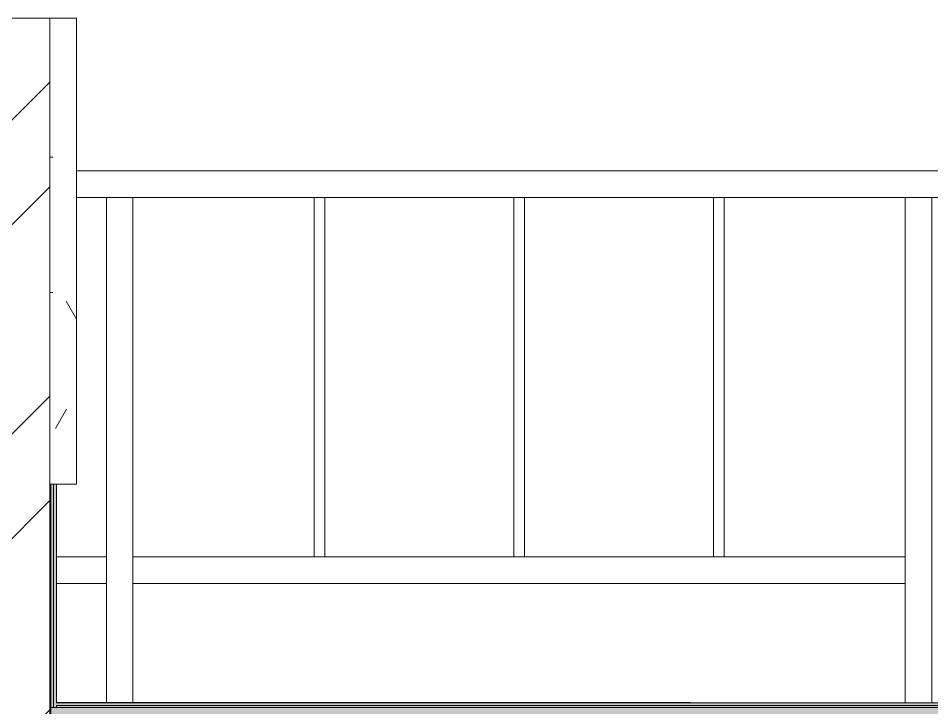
# Model space of a CAD drawing. Header units: millimetres. Extents: x -515342 to 330399, y -224905 to 507333.
# Drawn here: x 164723 to 166096, y 101896 to 102931 of the extents above; entities that cross this region are included whole.
import ezdxf

# ---------------------------------------------------------------- set-up
doc = ezdxf.new("R2010")
doc.units = ezdxf.units.MM
for name, color, linetype, lineweight in [('Витраж', 7, 'Continuous', 0), ('Крыша', 7, 'Continuous', 0), ('Стены внутренние', 7, 'Continuous', 0), ('Стены наружные', 7, 'Continuous', 0), ('Стены несущие', 7, 'Continuous', 0), ('Стены отделка', 7, 'Continuous', 0), ('Стены перегородки', 7, 'Continuous', 0), ('Стены штриховка', 7, 'Continuous', 0)]:
    doc.layers.add(name, color=color, linetype=linetype, lineweight=lineweight)

# ---------------------------------------------------------------- blocks, each defined once
blk = doc.blocks.new('Прямоугольный импост - АР_Импост_40х40 _поручень ограждения на кровле_-V133-О_АР_П_Разрез 1-1')
at = {"layer": 'Витраж'}
for p, q in [((48760, 14671), (48460, 14671)), ((48760, 14631), (48460, 14631))]:
    blk.add_line(p, q, dxfattribs=at)
blk = doc.blocks.new('Прямоугольный импост - АР_Импост_40х40 _поручень ограждения на кровле_-V145-О_АР_П_Разрез 1-1')
at = {"layer": 'Витраж'}
for p, q in [((76725, 14671), (76660, 14671)), ((76725, 14631), (76660, 14631))]:
    blk.add_line(p, q, dxfattribs=at)
blk = doc.blocks.new('Прямоугольный импост - АР_Импост_40х40 _стойка ограждения на кровле_-V136-О_АР_П_Разрез 1-1')
at = {"layer": 'Витраж'}
for p, q in [((48140, 14631), (48180, 14631)), ((48140, 14631), (48140, 14071)), ((48180, 14631), (48180, 14071))]:
    blk.add_line(p, q, dxfattribs=at)
blk = doc.blocks.new('Прямоугольный импост - АР_Импост_16х16 _вертикальное заполнение ограждений_-V135-О_АР_П_Разрез 1-1')
at = {"layer": 'Витраж'}
for p, q in [((48752, 14631), (48752, 14091)), ((48768, 14631), (48768, 14091))]:
    blk.add_line(p, q, dxfattribs=at)
blk = doc.blocks.new('Прямоугольный импост - АР_Импост_40х40 _поручень ограждения на кровле_-V150-О_АР_П_Разрез 1-1')
at = {"layer": 'Витраж'}
for p, q in [((76705, 14091), (76630, 14091)), ((76705, 14091), (76705, 14051)), ((76705, 14051), (76630, 14051))]:
    blk.add_line(p, q, dxfattribs=at)
blk = doc.blocks.new('Прямоугольный импост - АР_Импост_40х40 _поручень ограждения на кровле_-10058581-О_АР_П_Разрез 1-1')
at = {"layer": 'Витраж'}
for p, q in [((480, 14051), (480, 14091)), ((760, 14091), (480, 14091)), ((760, 14051), (480, 14051))]:
    blk.add_line(p, q, dxfattribs=at)
blk = doc.blocks.new('Прямоугольный импост - АР_Импост_40х40 _поручень ограждения на кровле_-10058582-О_АР_П_Разрез 1-1')
at = {"layer": 'Витраж'}
for p, q in [((1060, 14091), (760, 14091)), ((1060, 14051), (760, 14051))]:
    blk.add_line(p, q, dxfattribs=at)
blk = doc.blocks.new('Прямоугольный импост - АР_Импост_40х40 _поручень ограждения на кровле_-10058583-О_АР_П_Разрез 1-1')
at = {"layer": 'Витраж'}
for p, q in [((1640, 14091), (1360, 14091)), ((1640, 14091), (1640, 14051)), ((1640, 14051), (1360, 14051))]:
    blk.add_line(p, q, dxfattribs=at)
blk = doc.blocks.new('Прямоугольный импост - АР_Импост_40х40 _стойка ограждения на кровле_-10058723-О_АР_П_Разрез 1-1')
at = {"layer": 'Витраж'}
for p, q in [((7640, 14071), (7640, 13871.9)), ((7680, 14071), (7680, 13871.9))]:
    blk.add_line(p, q, dxfattribs=at)
blk = doc.blocks.new('Прямоугольный импост - АР_Импост_40х40 _стойка ограждения на кровле_-V141-О_АР_П_Разрез 1-1')
at = {"layer": 'Витраж'}
for p, q in [((8840, 14071), (8840, 13872.2)), ((8880, 14071), (8880, 13872.2))]:
    blk.add_line(p, q, dxfattribs=at)

msp = doc.modelspace()

# ---------------------------------------------------------------- hatches: boundary and pattern name
at = {"layer": 'Крыша'}
h = msp.add_hatch(color=256, dxfattribs=at)
h.paths.add_polyline_path([(92766.5691, 101899.0924), (113240.5296, 101899.0924), (113240.5296, 101903.2924), (88475.5296, 101903.2924), (88475.5296, 101899.0924), (91109.0364, 101899.0924)])
h.paths.add_polyline_path([(113600.5296, 101899.0924), (137010.5296, 101899.0924), (137010.5296, 101903.2924), (113600.5296, 101903.2924)])
h.paths.add_polyline_path([(143825.5296, 101899.0924), (164420.5296, 101899.0924), (164420.5296, 101903.2924), (143825.5296, 101903.2924)])
h.paths.add_polyline_path([(170670.6057, 101899.0924), (189455.5296, 101899.0924), (189455.5296, 101903.2924), (164780.5296, 101903.2924), (164780.5296, 101899.0924), (169013.073, 101899.0924)])
h.paths.add_polyline_path([(189585.5296, 101899.0924), (189585.5296, 101903.2924), (189475.5296, 101903.2924), (189475.5296, 101899.0924), (189525.0401, 101899.0924)])
h = msp.add_hatch(color=256, dxfattribs=at)
h.paths.add_polyline_path([(88622.7373, 101896.0924), (113240.5296, 101896.0924), (113240.5296, 101899.0924), (88475.5296, 101899.0924), (88475.5296, 101896.0924)])
h.paths.add_polyline_path([(113600.5296, 101896.0924), (137010.5296, 101896.0924), (137010.5296, 101899.0924), (113600.5296, 101899.0924)])
h.paths.add_polyline_path([(143825.5296, 101896.0924), (164420.5296, 101896.0924), (164420.5296, 101899.0924), (143825.5296, 101899.0924)])
h.paths.add_polyline_path([(167355.5403, 101896.0924), (189455.5296, 101896.0924), (189455.5296, 101899.0924), (164780.5296, 101899.0924), (164780.5296, 101896.0924), (165698.0076, 101896.0924)])
h.paths.add_polyline_path([(189475.5296, 101896.0924), (189585.5296, 101896.0924), (189585.5296, 101899.0924), (189475.5296, 101899.0924)])
h = msp.add_hatch(dxfattribs=at)
h.set_pattern_fill('FP_19', color=256, style=0, pattern_type=2)
h.set_pattern_definition([(45, (136801.12, 95610.5), (-114.04925, 114.04925), []), (45, (136915.17, 95610.5), (-114.04925, 114.04925), [201.613, -40.323, 3.353, -36.97])])
h.paths.add_polyline_path([(94424.1018, 101846.0924), (113248.7296, 101846.0924), (113248.7296, 101896.0924), (88455.5296, 101896.0924), (88455.5296, 101846.0924), (92766.5691, 101846.0924)])
h.paths.add_polyline_path([(113592.3296, 101846.0924), (137018.7296, 101846.0924), (137018.7296, 101896.0924), (113592.3296, 101896.0924)])
h.paths.add_polyline_path([(145807.6153, 101846.0924), (164428.7296, 101846.0924), (164428.7296, 101896.0924), (143817.3296, 101896.0924), (143817.3296, 101846.0924), (144150.0826, 101846.0924)])
h.paths.add_polyline_path([(169013.073, 101846.0924), (189585.5296, 101846.0924), (189585.5296, 101896.0924), (164772.3296, 101896.0924), (164772.3296, 101846.0924), (167355.5403, 101846.0924)])
at = {"layer": 'Стены внутренние'}
h = msp.add_hatch(dxfattribs=at)
h.set_pattern_fill('FP_11', color=256, style=0, pattern_type=2)
h.set_pattern_definition([(0, (136801.12, 95610.49), (406.4, 101.6), [33.528, -271.272, 33.528, -271.272, -1625.6]), (0, (136801.12, 95610.49), (406.4, 101.6), [-609.6, 33.528, -576.072, 33.528, -271.272, -711.2]), (0, (136801.12, 95610.49), (406.4, 101.6), [-1524, 33.528, -169.672, 33.528, -474.472]), (120, (136953.52, 95661.29), (-291.18818, 301.15272), [33.528, -271.272, 33.528, -271.272, -1625.6]), (120, (136953.52, 95661.29), (-291.18818, 301.15272), [-609.6, 33.528, -576.072, 33.528, -271.272, -711.2]), (120, (136953.52, 95661.29), (-291.18818, 301.15272), [-1524, 33.528, -169.672, 33.528, -474.472]), (240, (137004.32, 95864.49), (-115.21182, -402.75272), [33.528, -271.272, 33.528, -271.272, -1625.6]), (240, (137004.32, 95864.49), (-115.21182, -402.75272), [-609.6, 33.528, -576.072, 33.528, -271.272, -711.2]), (240, (137004.32, 95864.49), (-115.21182, -402.75272), [-1524, 33.528, -169.672, 33.528, -474.472])])
h.paths.add_polyline_path([(164810.5296, 102231.3929), (164810.5296, 102931.3929), (164770.5296, 102931.3929), (164770.5296, 102231.3929)])
at = {"layer": 'Стены наружные'}
h = msp.add_hatch(dxfattribs=at)
h.set_pattern_fill('FP_18', color=256, style=0, pattern_type=2)
h.set_pattern_definition([(45, (136801.12, 95610.5), (-235.7317, 235.7317), []), (45, (136958.28, 95610.5), (-235.7317, 235.7317), [])])
h.paths.add_polyline_path([(164662.0497, 101537.7385), (164770.5296, 101537.7385), (164770.5296, 102931.3929), (164650.5296, 102931.3929), (164650.5296, 101537.7385)])
for points in [[(164772.3296, 101896.0924), (164776.3296, 101896.0924), (164776.3296, 102231.3929), (164772.3296, 102231.3929), (164772.3296, 101903.2924), (164770.5296, 101903.2924), (164770.5296, 101899.0924)], [(164780.5296, 101896.0924), (164780.5296, 102231.3929), (164776.3296, 102231.3929), (164776.3296, 101896.0924)]]:
    msp.add_hatch(color=256, dxfattribs=at).paths.add_polyline_path(points)
h = msp.add_hatch(color=256, dxfattribs=at)
h.paths.add_polyline_path([(164772.3296, 101896.0924), (164772.3296, 102231.3929), (164770.5296, 102231.3929), (164770.5296, 101899.0924)])
h.paths.add_polyline_path([(164770.5296, 101846.0924), (164772.3296, 101846.0924), (164772.3296, 101896.0924), (164770.5296, 101896.0924)])

# ---------------------------------------------------------------- linework, layer by layer
at = {"layer": 'Крыша'}
for p, q in [((165733.3516, 101903.5929), (164780.5296, 101903.5929)), ((189455.5296, 101903.2924), (164780.5296, 101903.2924)), ((164780.5296, 101899.0924), (189455.5296, 101899.0924)), ((164780.5296, 101899.0924), (164780.5296, 101896.0924)), ((164780.5296, 101896.0924), (189585.5296, 101896.0924))]:
    msp.add_line(p, q, dxfattribs=at)
at = {"layer": 'Стены несущие'}
for p, q in [((164770.5296, 102931.3929), (164650.5296, 102931.3929)), ((164770.5296, 102231.3929), (164770.5296, 102931.3929))]:
    msp.add_line(p, q, dxfattribs=at)
at = {"layer": 'Стены отделка'}
for p, q in [((164810.5296, 102931.3929), (164770.5296, 102931.3929)), ((164810.5296, 102231.3929), (164810.5296, 102931.3929)), ((164810.5296, 102231.3929), (164772.3296, 102231.3929)), ((164780.5296, 101903.2924), (164780.5296, 102231.3929))]:
    msp.add_line(p, q, dxfattribs=at)
at = {"layer": 'Стены перегородки'}
for p, q in [((164770.5296, 102231.3929), (164770.5296, 101896.0924)), ((164772.3296, 102231.3929), (164770.5296, 102231.3929)), ((164772.3296, 101846.0924), (164772.3296, 102231.3929)), ((164770.5296, 101896.0924), (164772.3296, 101896.0924))]:
    msp.add_line(p, q, dxfattribs=at)
at = {"layer": 'Стены штриховка'}
for p, q in [((164776.3296, 101896.0924), (164776.3296, 102231.3929)), ((164770.5296, 101743.0924), (164770.5296, 101896.0924)), ((164772.3296, 101896.0924), (164780.5296, 101896.0924))]:
    msp.add_line(p, q, dxfattribs=at)

# ---------------------------------------------------------------- block references
at = {"layer": 'Витраж'}
for name, p in [('Прямоугольный импост - АР_Импост_40х40 _поручень ограждения на кровле_-V145-О_АР_П_Разрез 1-1', (88150.5296, 88031.3929)), ('Прямоугольный импост - АР_Импост_40х40 _поручень ограждения на кровле_-V133-О_АР_П_Разрез 1-1', (116415.5296, 88031.3929)), ('Прямоугольный импост - АР_Импост_40х40 _поручень ограждения на кровле_-V133-О_АР_П_Разрез 1-1', (116715.5296, 88031.3929)), ('Прямоугольный импост - АР_Импост_40х40 _поручень ограждения на кровле_-V133-О_АР_П_Разрез 1-1', (117015.5296, 88031.3929)), ('Прямоугольный импост - АР_Импост_40х40 _поручень ограждения на кровле_-V133-О_АР_П_Разрез 1-1', (117315.5296, 88031.3929)), ('Прямоугольный импост - АР_Импост_40х40 _поручень ограждения на кровле_-V133-О_АР_П_Разрез 1-1', (117615.5296, 88031.3929)), ('Прямоугольный импост - АР_Импост_40х40 _стойка ограждения на кровле_-V136-О_АР_П_Разрез 1-1', (116715.5296, 88031.3929)), ('Прямоугольный импост - АР_Импост_16х16 _вертикальное заполнение ограждений_-V135-О_АР_П_Разрез 1-1', (116415.5296, 88031.3929)), ('Прямоугольный импост - АР_Импост_16х16 _вертикальное заполнение ограждений_-V135-О_АР_П_Разрез 1-1', (116715.5296, 88031.3929)), ('Прямоугольный импост - АР_Импост_16х16 _вертикальное заполнение ограждений_-V135-О_АР_П_Разрез 1-1', (117015.5296, 88031.3929)), ('Прямоугольный импост - АР_Импост_40х40 _стойка ограждения на кровле_-V136-О_АР_П_Разрез 1-1', (117915.5296, 88031.3929)), ('Прямоугольный импост - АР_Импост_40х40 _поручень ограждения на кровле_-V150-О_АР_П_Разрез 1-1', (88150.5296, 88031.3929)), ('Прямоугольный импост - АР_Импост_40х40 _поручень ограждения на кровле_-10058581-О_АР_П_Разрез 1-1', (164415.5296, 88031.3929)), ('Прямоугольный импост - АР_Импост_40х40 _поручень ограждения на кровле_-10058582-О_АР_П_Разрез 1-1', (164415.5296, 88031.3929)), ('Прямоугольный импост - АР_Импост_40х40 _поручень ограждения на кровле_-10058582-О_АР_П_Разрез 1-1', (164715.5296, 88031.3929)), ('Прямоугольный импост - АР_Импост_40х40 _поручень ограждения на кровле_-10058583-О_АР_П_Разрез 1-1', (164415.5296, 88031.3929)), ('Прямоугольный импост - АР_Импост_40х40 _стойка ограждения на кровле_-V141-О_АР_П_Разрез 1-1', (156015.5296, 88031.3929)), ('Прямоугольный импост - АР_Импост_40х40 _стойка ограждения на кровле_-10058723-О_АР_П_Разрез 1-1', (158415.5296, 88031.3929))]:
    msp.add_blockref(name, p, dxfattribs=at)

doc.saveas('drawing.dxf')
